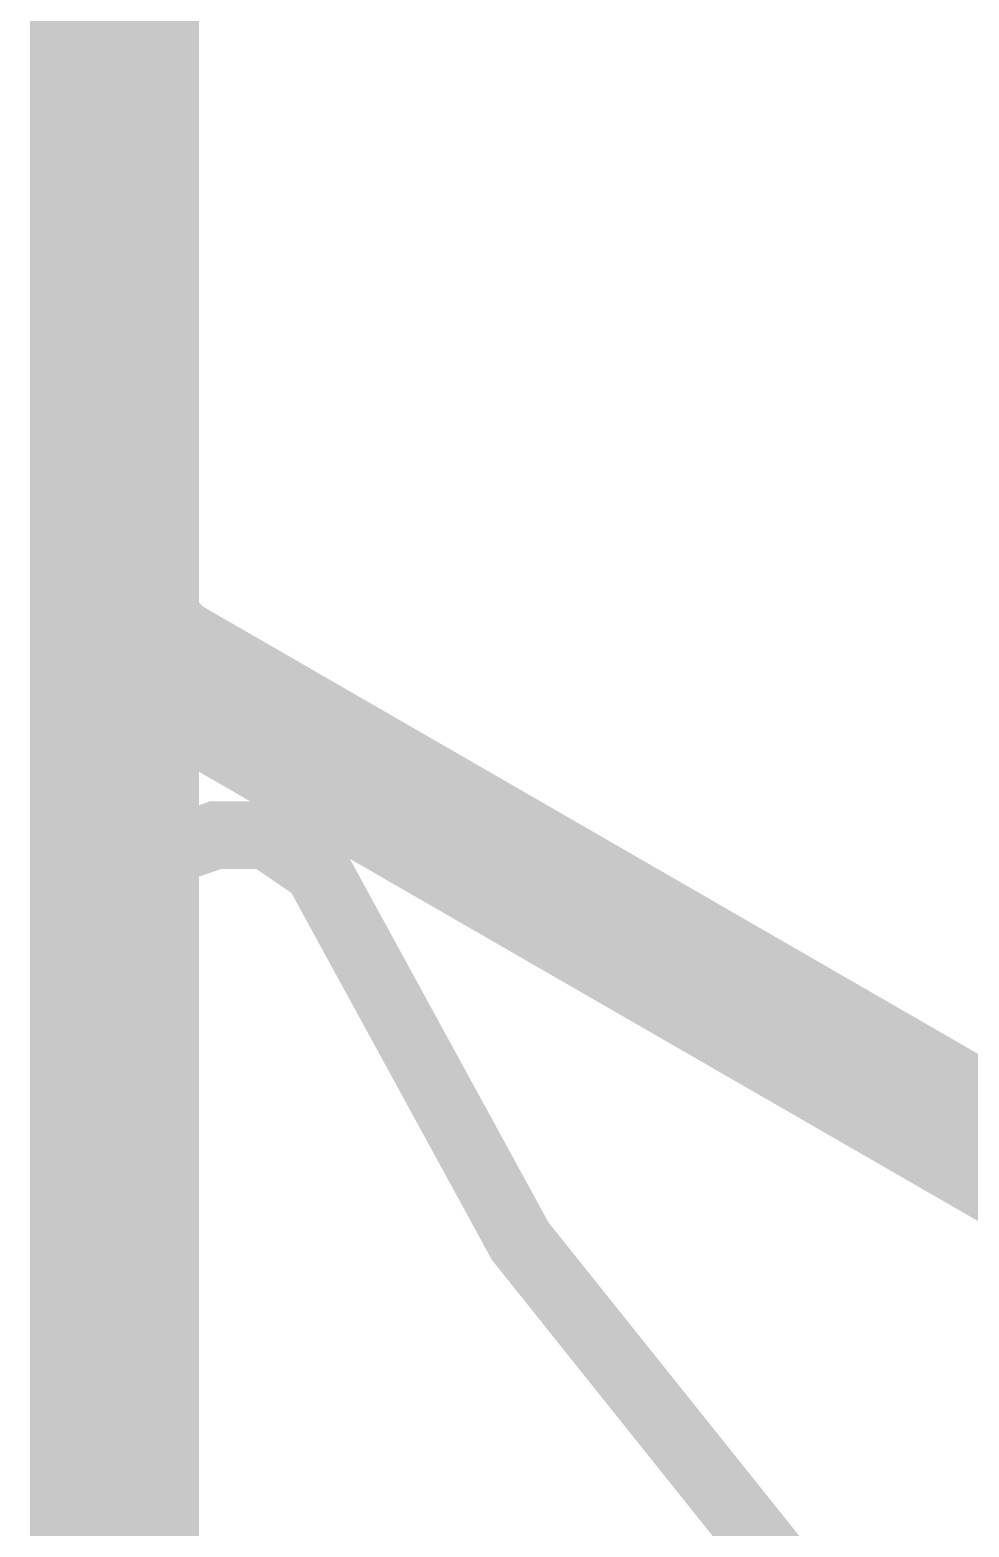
# Model space of a CAD drawing. Extents: x 0.1 to 11.6, y 0.3 to 16.2.
# Drawn here: x 5.28 to 5.3726, y 9.9401 to 10.0878 of the extents above; entities that cross this region are included whole.
import ezdxf

# ---------------------------------------------------------------- set-up
doc = ezdxf.new("R2010")
doc.units = 0
doc.header["$MEASUREMENT"] = 0

msp = doc.modelspace()

# ---------------------------------------------------------------- linework, layer by layer
at = {"color": 0, "const_width": 0.01}
msp.add_lwpolyline([(5.29167, 11.135), (5.29167, 9.69168), (5.285, 9.69168), (5.285, 11.135), (5.29167, 11.135)], close=True, dxfattribs=at)
at = {"color": 0}
for points, const_width in [([(7.47999, 9.56168), (7.47999, 8.87999), (7.49669, 8.87999), (7.49669, 9.56168), (7.47999, 9.56168), (5.29497, 10.8233), (5.29497, 10.8217), (5.29335, 10.8217), (5.29335, 10.8184), (5.29167, 10.8167), (5.29167, 10.0333)], 0.01), ([(5.29497, 10.0283), (5.29335, 10.03), (5.29167, 10.0317), (5.29167, 10.0283), (5.29167, 10.025), (5.29167, 10.0233)], 0.00667), ([(9.60167, 7.54167), (5.29497, 10.0283), (5.29167, 10.03)], 0.00667), ([(5.29167, 10.0233), (5.29497, 10.0283)], 0.00667), ([(5.29497, 10.0283), (5.29497, 10.0267), (5.29335, 10.0233), (5.29167, 10.0217)], 0.00667), ([(5.29167, 10.0233), (9.59831, 7.53836)], 0.01), ([(5.29167, 10.0233), (5.29335, 10.0233)], 0.01), ([(6.50836, 9.19667), (6.47168, 9.26167), (6.46832, 9.26665), (6.465, 9.27001), (6.46164, 9.27501), (6.45833, 9.27832), (6.45503, 9.28168), (6.44997, 9.285), (6.44667, 9.28836), (6.44168, 9.29167), (5.41997, 9.88167), (5.38499, 9.905), (5.35499, 9.935), (5.32835, 9.96832), (5.30832, 10.005), (5.30333, 10.0084), (5.29833, 10.0084), (5.29335, 10.0067), (5.29167, 10.0017)], 0.00667)]:
    msp.add_lwpolyline(points, dxfattribs=dict(at, const_width=const_width))

doc.saveas('drawing.dxf')
